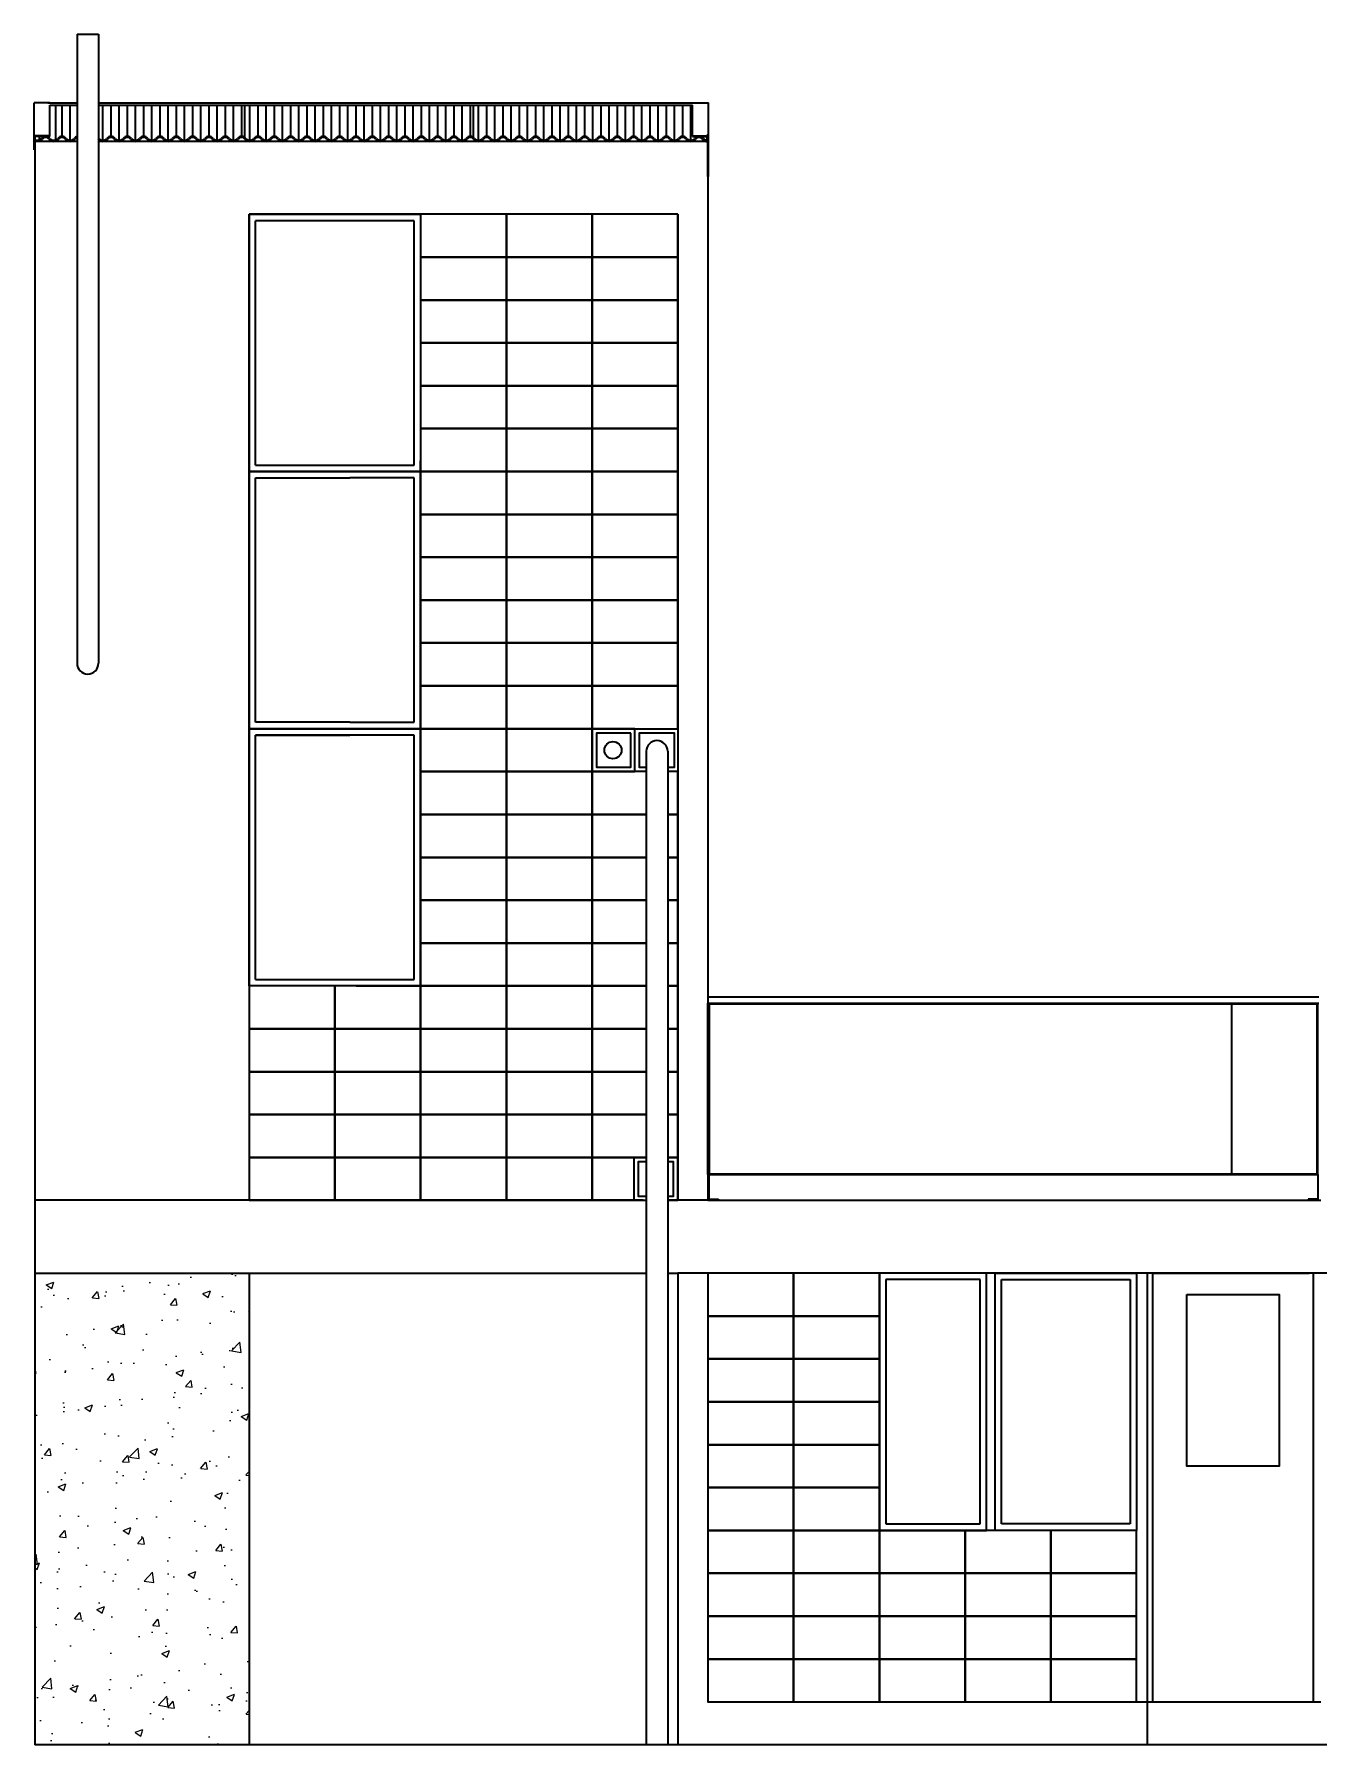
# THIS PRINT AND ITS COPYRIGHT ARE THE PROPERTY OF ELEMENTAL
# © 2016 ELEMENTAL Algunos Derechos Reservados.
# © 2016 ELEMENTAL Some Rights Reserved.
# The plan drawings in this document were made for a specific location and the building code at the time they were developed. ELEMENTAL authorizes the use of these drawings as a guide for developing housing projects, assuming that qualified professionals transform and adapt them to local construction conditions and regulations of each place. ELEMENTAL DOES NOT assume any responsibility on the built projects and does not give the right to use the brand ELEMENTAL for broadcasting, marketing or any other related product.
# Model space of a CAD drawing. Header units: metres. Extents: x 0 to 9.14, y 0 to 7.98.
# Drawn here: x 0 to 5.99, y 0 to 7.98 of the extents above; entities that cross this region are included whole.
import ezdxf

# ---------------------------------------------------------------- set-up
doc = ezdxf.new("R2010")
doc.units = ezdxf.units.M
doc.header["$LTSCALE"] = 5
doc.header["$MEASUREMENT"] = 0
doc.layers.add('A-ELEV-MBE1', color=7, linetype='Continuous', lineweight=35)
doc.layers.add('A-SECT-MCUT', color=7, linetype='Continuous', lineweight=35)
doc.layers.add('A-ELEV-PATT', color=8, linetype='Continuous', lineweight=18, true_color=0x808080)

msp = doc.modelspace()

# ---------------------------------------------------------------- hatches: boundary and pattern name
at = {"layer": 'A-ELEV-PATT', "transparency": 33554687}
h = msp.add_hatch(dxfattribs=at)
h.set_pattern_fill('AR-CONC', color=256, scale=0.002, style=0, pattern_type=0)
h.set_pattern_definition([(50, (-23.298, -115.0288), (0.36436934, -0.0318782), [0.0381, -0.4191]), (355, (-23.298, -115.0288), (-0.0704857, 0.3821133), [0.03048, -0.33528]), (100.451, (-23.26762, -115.03147), (0.293885, 0.3502334), [0.03238, -0.35618]), (46.1842, (-23.298, -114.9272), (0.542158, -0.0840847), [0.05715, -0.62865]), (96.6356, (-23.2528, -114.9342), (0.4748085, 0.494851), [0.04857, -0.53427]), (351.184, (-23.298, -114.9272), (0.4748092, 0.4948502), [0.04572, -0.50292]), (21, (-23.2472, -114.9526), (0.30322976, -0.204531), [0.0381, -0.4191]), (326, (-23.2472, -114.9526), (0.123604, 0.3683759), [0.03048, -0.33528]), (71.4514, (-23.22192, -114.96965), (0.426833, 0.1638457), [0.03238, -0.35618]), (37.5, (-23.29799, -115.02881), (0.0061772, 0.16911008), [0, -0.331216, 0, -0.34036, 0, -0.33655]), (7.5, (-23.29799, -115.02881), (0.13363933, 0.20036115), [0, -0.194056, 0, -0.323596, 0, -0.12827]), (327.5, (-23.41127, -115.02881), (0.27118119, -0.01145749), [0, -0.127, 0, -0.39624, 0, -0.52578]), (317.5, (-23.46207, -115.0288), (0.29625836, 0.050853), [0, -0.1651, 0, -0.263144, 0, -0.37338])])
h.paths.add_polyline_path([(0, 0), (1, 0), (1, 2.2), (0.05, 2.2), (0, 2.2)], flags=0)

# ---------------------------------------------------------------- linework, layer by layer
at = {"layer": 'A-ELEV-MBE1'}
for p, q in [((0.1974, 7.98), (0.1974, 5.0453)), ((0.1974, 7.98), (0.2974, 7.98)), ((0.2974, 7.98), (0.2974, 5.0453)), ((0.071, 7.66), (-0.0025, 7.66)), ((-0.0025, 7.4409), (-0.0025, 7.66)), ((0.061, 7.66), (0.1974, 7.66)), ((0.071, 7.6494), (0.1974, 7.6494)), ((0.071, 7.5031), (0.071, 7.6494)), ((0.0991, 7.4851), (0.0991, 7.6494)), ((0.1272, 7.5031), (0.1272, 7.6494)), ((0.1653, 7.485), (0.1653, 7.6494)), ((0.2974, 7.66), (3.069, 7.66)), ((0.2974, 7.6494), (3.069, 7.6494)), ((0.3177, 7.485), (0.3177, 7.6494)), ((0.3558, 7.5031), (0.3558, 7.6494)), ((0.3939, 7.485), (0.3939, 7.6494)), ((0.432, 7.5031), (0.432, 7.6494)), ((0.4701, 7.485), (0.4701, 7.6494)), ((0.5082, 7.5031), (0.5082, 7.6494)), ((0.5463, 7.485), (0.5463, 7.6494)), ((0.5844, 7.5031), (0.5844, 7.6494)), ((0.6225, 7.485), (0.6225, 7.6494)), ((0.6606, 7.5031), (0.6606, 7.6494)), ((0.6987, 7.4849), (0.6987, 7.6494)), ((0.7368, 7.503), (0.7368, 7.6494)), ((0.7749, 7.4849), (0.7749, 7.6494)), ((0.813, 7.503), (0.813, 7.6494)), ((0.8511, 7.485), (0.8511, 7.6494)), ((0.8892, 7.5031), (0.8892, 7.6494)), ((0.9273, 7.4849), (0.9273, 7.6494)), ((0.9654, 7.503), (0.9654, 7.6494)), ((0.9806, 7.4908), (0.9806, 7.6494)), ((1.0035, 7.485), (1.0035, 7.6494)), ((1.0035, 7.4849), (1.0035, 7.6196)), ((1.0416, 7.5031), (1.0416, 7.6494)), ((1.0416, 7.503), (1.0416, 7.6321)), ((1.0797, 7.4849), (1.0797, 7.6494)), ((1.0797, 7.485), (1.0797, 7.6321)), ((1.1178, 7.5031), (1.1178, 7.6494)), ((1.1559, 7.485), (1.1559, 7.6494)), ((1.194, 7.5031), (1.194, 7.6494)), ((1.2321, 7.485), (1.2321, 7.6494)), ((1.2702, 7.5031), (1.2702, 7.6494)), ((1.3083, 7.485), (1.3083, 7.6494)), ((1.3464, 7.5031), (1.3464, 7.6494)), ((1.3845, 7.485), (1.3845, 7.6494)), ((1.4226, 7.503), (1.4226, 7.6494)), ((1.4607, 7.485), (1.4607, 7.6494)), ((1.4988, 7.503), (1.4988, 7.6494)), ((1.5369, 7.485), (1.5369, 7.6494)), ((1.575, 7.503), (1.575, 7.6494)), ((1.6131, 7.485), (1.6131, 7.6494)), ((1.6512, 7.503), (1.6512, 7.6494)), ((1.6893, 7.485), (1.6893, 7.6494)), ((1.7274, 7.503), (1.7274, 7.6494)), ((1.7655, 7.485), (1.7655, 7.6494)), ((1.8036, 7.5029), (1.8036, 7.6494)), ((1.8417, 7.485), (1.8417, 7.6494)), ((1.8798, 7.503), (1.8798, 7.6494)), ((1.9179, 7.485), (1.9179, 7.6494)), ((1.956, 7.503), (1.956, 7.6494)), ((1.9941, 7.485), (1.9941, 7.6494)), ((2.0322, 7.5029), (2.0322, 7.6494)), ((2.0474, 7.4909), (2.0474, 7.6494)), ((2.0703, 7.485), (2.0703, 7.6494)), ((2.0703, 7.485), (2.0703, 7.6197)), ((2.1084, 7.503), (2.1084, 7.6494)), ((2.1465, 7.485), (2.1465, 7.6494)), ((2.1846, 7.503), (2.1846, 7.6494)), ((2.2227, 7.485), (2.2227, 7.6494)), ((2.2608, 7.503), (2.2608, 7.6494)), ((2.2989, 7.485), (2.2989, 7.6494)), ((2.337, 7.503), (2.337, 7.6494)), ((2.3751, 7.485), (2.3751, 7.6494)), ((2.4132, 7.503), (2.4132, 7.6494)), ((2.4513, 7.485), (2.4513, 7.6494)), ((2.4894, 7.503), (2.4894, 7.6494)), ((2.5275, 7.485), (2.5275, 7.6494)), ((2.5656, 7.503), (2.5656, 7.6494)), ((2.6037, 7.485), (2.6037, 7.6494)), ((2.6418, 7.503), (2.6418, 7.6494)), ((2.6799, 7.485), (2.6799, 7.6494)), ((2.718, 7.503), (2.718, 7.6494)), ((2.7561, 7.4849), (2.7561, 7.6494)), ((2.7942, 7.5029), (2.7942, 7.6494)), ((2.8323, 7.4849), (2.8323, 7.6494)), ((2.8704, 7.5029), (2.8704, 7.6494)), ((2.9085, 7.485), (2.9085, 7.6494)), ((2.9466, 7.503), (2.9466, 7.6494)), ((2.9847, 7.4849), (2.9847, 7.6494)), ((3.0228, 7.5029), (3.0228, 7.6494)), ((3.0609, 7.4849), (3.0609, 7.6494)), ((3.069, 7.66), (3.1425, 7.66)), ((3.069, 7.5031), (3.069, 7.6494)), ((3.1425, 7.3156), (3.1425, 7.66)), ((0.071, 7.5056), (-0.0025, 7.5056)), ((0, 7.5031), (0, 7.4409)), ((0.061, 7.5031), (0, 7.5031)), ((0.0229, 7.4872), (0.0229, 7.5031)), ((0.061, 7.5031), (0.071, 7.5031)), ((3.069, 7.5056), (3.1425, 7.5056)), ((3.069, 7.5031), (3.14, 7.5031)), ((3.1371, 7.485), (3.1371, 7.5031)), ((3.14, 7.3156), (3.14, 7.5131)), ((0, 7.4409), (-0.0025, 7.4409)), ((0.1974, 7.48), (0, 7.48)), ((0.1974, 7.48), (0, 7.48)), ((3.14, 7.48), (0.2974, 7.48)), ((3.14, 7.48), (0.2974, 7.48)), ((3.14, 7.48), (0.2974, 7.48)), ((3.14, 7.48), (0.2974, 7.48)), ((0.9845, 7.4941), (0.9806, 7.4909)), ((1.0988, 7.494), (1.1026, 7.4908)), ((2.0512, 7.4941), (2.0474, 7.4909)), ((2.0894, 7.4939), (2.0932, 7.4908)), ((3.1425, 7.3156), (3.14, 7.3156)), ((3, 7.14), (1, 7.14)), ((1.0004, 7.14), (1, 2.54)), ((1.0004, 7.14), (1.5004, 7.14)), ((1.0004, 5.94), (1.0004, 7.14)), ((1.5004, 7.14), (1.0004, 7.14)), ((1.0304, 5.97), (1.0304, 7.11)), ((1.7704, 7.11), (1.0304, 7.11)), ((1.8004, 7.14), (1.5004, 7.14)), ((1.5004, 7.14), (1.8004, 7.14)), ((1.7704, 5.97), (1.7704, 7.11)), ((1.8004, 5.94), (1.8004, 7.14)), ((3, 7.14), (3, 2.54)), ((1, 4.69), (1, 5.99)), ((1.8, 4.69), (1.8, 5.99)), ((1.5, 5.94), (1, 5.94)), ((1.0004, 5.94), (1.5004, 5.94)), ((1.5004, 5.94), (1.0004, 5.94)), ((1.5004, 5.94), (1.0004, 5.94)), ((1.0008, 5.94), (1.5008, 5.94)), ((1.03, 5.97), (1.77, 5.97)), ((1.03, 4.77), (1.03, 5.91)), ((1.03, 5.91), (1.4704, 5.91)), ((1.0304, 5.97), (1.7704, 5.97)), ((1.0304, 5.97), (1.7704, 5.97)), ((1.77, 5.91), (1.4704, 5.91)), ((1.5, 5.94), (1.8, 5.94)), ((1.8004, 5.94), (1.5004, 5.94)), ((1.5004, 5.94), (1.8004, 5.94)), ((1.5004, 5.94), (1.8004, 5.94)), ((1.8004, 5.94), (1.5008, 5.94)), ((1.77, 4.77), (1.77, 5.91)), ((1, 4.74), (1.5, 4.74)), ((1.5, 4.74), (1, 4.74)), ((1.47, 4.77), (1.03, 4.77)), ((1.77, 4.71), (1.03, 4.71)), ((1.03, 4.71), (1.47, 4.71)), ((1.03, 3.57), (1.03, 4.71)), ((1.47, 4.77), (1.77, 4.77)), ((1.8, 4.74), (1.5, 4.74)), ((1.5, 4.74), (1.8, 4.74)), ((1.77, 3.57), (1.77, 4.71)), ((1, 3.54), (1, 4.69)), ((1.8, 3.54), (1.8, 4.69)), ((2.8526, 4.6347), (2.8526, 0)), ((2.9526, 4.6347), (2.9526, 0)), ((1.5, 3.54), (1, 3.54)), ((1.03, 3.57), (1.77, 3.57)), ((1.5, 3.54), (1.8, 3.54)), ((3.14, 3.49), (5.99, 3.49)), ((3.14, 3.46), (5.99, 3.46)), ((3.14, 3.46), (3.14, 2.54)), ((3.14, 2.66), (3.14, 3.46)), ((3.145, 2.66), (3.145, 3.46)), ((3.148, 3.457), (5.982, 3.457)), ((3.148, 2.663), (3.148, 3.457)), ((5.585, 2.663), (5.585, 3.457)), ((5.982, 2.663), (5.982, 3.457)), ((5.985, 2.66), (5.985, 3.46)), ((3.14, 2.66), (3.14, 2.54)), ((3.145, 2.66), (3.145, 2.545)), ((3.145, 2.66), (5.985, 2.66)), ((3.148, 2.663), (5.982, 2.663)), ((5.985, 2.66), (5.985, 2.545)), ((3.14, 2.54), (6, 2.54)), ((3.145, 2.545), (3.19, 2.545)), ((3.19, 2.545), (3.19, 2.54)), ((5.985, 2.545), (5.94, 2.545)), ((5.94, 2.545), (5.94, 2.54)), ((1, 2.2), (2.8526, 2.2)), ((2.9526, 2.2), (3, 2.2)), ((6.04, 2.2), (3, 2.2)), ((3.14, 2.2), (3.14, 0.2)), ((3.94, 2.2), (3.94, 1)), ((4.44, 2.2), (3.94, 2.2)), ((3.97, 2.17), (3.97, 1.03)), ((4.41, 2.17), (3.97, 2.17)), ((4.41, 1.03), (4.41, 2.17)), ((4.44, 1), (4.44, 2.2)), ((4.48, 1), (4.48, 2.2)), ((4.48, 2.2), (5.14, 2.2)), ((4.51, 1.03), (4.51, 2.17)), ((4.51, 2.17), (5.11, 2.17)), ((5.11, 2.17), (5.11, 1.03)), ((5.14, 2.2), (5.14, 1)), ((5.19, 2.2), (5.19, 0)), ((5.215, 2.2), (5.215, 0.2)), ((5.221, 2.2), (5.945, 2.2)), ((5.965, 0.2), (5.965, 2.2)), ((3.94, 1), (4.44, 1)), ((3.97, 1.03), (4.41, 1.03)), ((4.53, 1), (4.44, 1)), ((5.14, 1), (4.48, 1)), ((5.11, 1.03), (4.51, 1.03)), ((3.14, 0.2), (6, 0.2)), ((5.201, 0.2), (5.951, 0.2))]:
    msp.add_line(p, q, dxfattribs=at)
for points in [[(2.2, 7.14), (1.8, 7.14), (1.8, 6.94), (2.2, 6.94)], [(2.6, 7.14), (2.2, 7.14), (2.2, 6.94), (2.6, 6.94)], [(3, 7.14), (2.6, 7.14), (2.6, 6.94), (3, 6.94)], [(2.2, 6.94), (1.8, 6.94), (1.8, 6.74), (2.2, 6.74)], [(2.6, 6.94), (2.2, 6.94), (2.2, 6.74), (2.6, 6.74)], [(3, 6.94), (2.6, 6.94), (2.6, 6.74), (3, 6.74)], [(2.2, 6.74), (1.8, 6.74), (1.8, 6.54), (2.2, 6.54)], [(2.6, 6.74), (2.2, 6.74), (2.2, 6.54), (2.6, 6.54)], [(3, 6.74), (2.6, 6.74), (2.6, 6.54), (3, 6.54)], [(2.2, 6.54), (1.8, 6.54), (1.8, 6.34), (2.2, 6.34)], [(2.6, 6.54), (2.2, 6.54), (2.2, 6.34), (2.6, 6.34)], [(3, 6.54), (2.6, 6.54), (2.6, 6.34), (3, 6.34)], [(2.2, 6.34), (1.8, 6.34), (1.8, 6.14), (2.2, 6.14)], [(2.6, 6.34), (2.2, 6.34), (2.2, 6.14), (2.6, 6.14)], [(3, 6.34), (2.6, 6.34), (2.6, 6.14), (3, 6.14)], [(2.2, 6.14), (1.8, 6.14), (1.8, 5.94), (2.2, 5.94)], [(2.6, 6.14), (2.2, 6.14), (2.2, 5.94), (2.6, 5.94)], [(3, 6.14), (2.6, 6.14), (2.6, 5.94), (3, 5.94)], [(2.2, 5.94), (1.8, 5.94), (1.8, 5.74), (2.2, 5.74)], [(2.6, 5.94), (2.2, 5.94), (2.2, 5.74), (2.6, 5.74)], [(3, 5.94), (2.6, 5.94), (2.6, 5.74), (3, 5.74)], [(2.2, 5.74), (1.8, 5.74), (1.8, 5.54), (2.2, 5.54)], [(2.6, 5.74), (2.2, 5.74), (2.2, 5.54), (2.6, 5.54)], [(3, 5.74), (2.6, 5.74), (2.6, 5.54), (3, 5.54)], [(2.2, 5.54), (1.8, 5.54), (1.8, 5.34), (2.2, 5.34)], [(2.6, 5.54), (2.2, 5.54), (2.2, 5.34), (2.6, 5.34)], [(3, 5.54), (2.6, 5.54), (2.6, 5.34), (3, 5.34)], [(2.2, 5.34), (1.8, 5.34), (1.8, 5.14), (2.2, 5.14)], [(2.6, 5.34), (2.2, 5.34), (2.2, 5.14), (2.6, 5.14)], [(3, 5.34), (2.6, 5.34), (2.6, 5.14), (3, 5.14)], [(2.2, 5.14), (1.8, 5.14), (1.8, 4.94), (2.2, 4.94)], [(2.6, 5.14), (2.2, 5.14), (2.2, 4.94), (2.6, 4.94)], [(3, 5.14), (2.6, 5.14), (2.6, 4.94), (3, 4.94)], [(2.2, 4.94), (1.8, 4.94), (1.8, 4.74), (2.2, 4.74)], [(2.6, 4.94), (2.2, 4.94), (2.2, 4.74), (2.6, 4.74)], [(3, 4.94), (2.6, 4.94), (2.6, 4.74), (3, 4.74)], [(2.2, 4.74), (1.8, 4.74), (1.8, 4.54), (2.2, 4.54)], [(2.6, 4.74), (2.2, 4.74), (2.2, 4.54), (2.6, 4.54)], [(2.8, 4.74), (2.6, 4.74), (2.6, 4.54), (2.8, 4.54)], [(2.78, 4.72), (2.62, 4.72), (2.62, 4.56), (2.78, 4.56)], [(2.2, 4.54), (1.8, 4.54), (1.8, 4.34), (2.2, 4.34)], [(2.6, 4.54), (2.2, 4.54), (2.2, 4.34), (2.6, 4.34)], [(2.2, 4.34), (1.8, 4.34), (1.8, 4.14), (2.2, 4.14)], [(2.6, 4.34), (2.2, 4.34), (2.2, 4.14), (2.6, 4.14)], [(2.2, 4.14), (1.8, 4.14), (1.8, 3.94), (2.2, 3.94)], [(2.6, 4.14), (2.2, 4.14), (2.2, 3.94), (2.6, 3.94)], [(2.2, 3.94), (1.8, 3.94), (1.8, 3.74), (2.2, 3.74)], [(2.6, 3.94), (2.2, 3.94), (2.2, 3.74), (2.6, 3.74)], [(2.2, 3.74), (1.8, 3.74), (1.8, 3.54), (2.2, 3.54)], [(2.6, 3.74), (2.2, 3.74), (2.2, 3.54), (2.6, 3.54)], [(1.4, 3.54), (1, 3.54), (1, 3.34), (1.4, 3.34)], [(1.8, 3.54), (1.4, 3.54), (1.4, 3.34), (1.8, 3.34)], [(2.2, 3.54), (1.8, 3.54), (1.8, 3.34), (2.2, 3.34)], [(2.6, 3.54), (2.2, 3.54), (2.2, 3.34), (2.6, 3.34)], [(1.4, 3.34), (1, 3.34), (1, 3.14), (1.4, 3.14)], [(1.8, 3.34), (1.4, 3.34), (1.4, 3.14), (1.8, 3.14)], [(2.2, 3.34), (1.8, 3.34), (1.8, 3.14), (2.2, 3.14)], [(2.6, 3.34), (2.2, 3.34), (2.2, 3.14), (2.6, 3.14)], [(1.4, 3.14), (1, 3.14), (1, 2.94), (1.4, 2.94)], [(1.8, 3.14), (1.4, 3.14), (1.4, 2.94), (1.8, 2.94)], [(2.2, 3.14), (1.8, 3.14), (1.8, 2.94), (2.2, 2.94)], [(2.6, 3.14), (2.2, 3.14), (2.2, 2.94), (2.6, 2.94)], [(1.4, 2.94), (1, 2.94), (1, 2.74), (1.4, 2.74)], [(1.8, 2.94), (1.4, 2.94), (1.4, 2.74), (1.8, 2.74)], [(2.2, 2.94), (1.8, 2.94), (1.8, 2.74), (2.2, 2.74)], [(2.6, 2.94), (2.2, 2.94), (2.2, 2.74), (2.6, 2.74)], [(1.4, 2.74), (1, 2.74), (1, 2.54), (1.4, 2.54)], [(1.8, 2.74), (1.4, 2.74), (1.4, 2.54), (1.8, 2.54)], [(2.2, 2.74), (1.8, 2.74), (1.8, 2.54), (2.2, 2.54)], [(2.6, 2.74), (2.2, 2.74), (2.2, 2.54), (2.6, 2.54)], [(3.54, 2.2), (3.14, 2.2), (3.14, 2), (3.54, 2)], [(3.94, 2.2), (3.54, 2.2), (3.54, 2), (3.94, 2)], [(5.375, 2.1), (5.805, 2.1), (5.805, 1.3), (5.375, 1.3)], [(3.54, 2), (3.14, 2), (3.14, 1.8), (3.54, 1.8)], [(3.94, 2), (3.54, 2), (3.54, 1.8), (3.94, 1.8)], [(3.54, 1.8), (3.14, 1.8), (3.14, 1.6), (3.54, 1.6)], [(3.94, 1.8), (3.54, 1.8), (3.54, 1.6), (3.94, 1.6)], [(3.54, 1.6), (3.14, 1.6), (3.14, 1.4), (3.54, 1.4)], [(3.94, 1.6), (3.54, 1.6), (3.54, 1.4), (3.94, 1.4)], [(3.54, 1.4), (3.14, 1.4), (3.14, 1.2), (3.54, 1.2)], [(3.94, 1.4), (3.54, 1.4), (3.54, 1.2), (3.94, 1.2)], [(3.54, 1.2), (3.14, 1.2), (3.14, 1), (3.54, 1)], [(3.94, 1.2), (3.54, 1.2), (3.54, 1), (3.94, 1)], [(3.54, 1), (3.14, 1), (3.14, 0.8), (3.54, 0.8)], [(3.94, 1), (3.54, 1), (3.54, 0.8), (3.94, 0.8)], [(4.34, 1), (3.94, 1), (3.94, 0.8), (4.34, 0.8)], [(4.74, 1), (4.34, 1), (4.34, 0.8), (4.74, 0.8)], [(5.14, 1), (4.74, 1), (4.74, 0.8), (5.14, 0.8)], [(3.54, 0.8), (3.14, 0.8), (3.14, 0.6), (3.54, 0.6)], [(3.94, 0.8), (3.54, 0.8), (3.54, 0.6), (3.94, 0.6)], [(4.34, 0.8), (3.94, 0.8), (3.94, 0.6), (4.34, 0.6)], [(4.74, 0.8), (4.34, 0.8), (4.34, 0.6), (4.74, 0.6)], [(5.14, 0.8), (4.74, 0.8), (4.74, 0.6), (5.14, 0.6)], [(3.54, 0.6), (3.14, 0.6), (3.14, 0.4), (3.54, 0.4)], [(3.94, 0.6), (3.54, 0.6), (3.54, 0.4), (3.94, 0.4)], [(4.34, 0.6), (3.94, 0.6), (3.94, 0.4), (4.34, 0.4)], [(4.74, 0.6), (4.34, 0.6), (4.34, 0.4), (4.74, 0.4)], [(5.14, 0.6), (4.74, 0.6), (4.74, 0.4), (5.14, 0.4)], [(3.54, 0.4), (3.14, 0.4), (3.14, 0.2), (3.54, 0.2)], [(3.94, 0.4), (3.54, 0.4), (3.54, 0.2), (3.94, 0.2)], [(4.34, 0.4), (3.94, 0.4), (3.94, 0.2), (4.34, 0.2)], [(4.74, 0.4), (4.34, 0.4), (4.34, 0.2), (4.74, 0.2)], [(5.14, 0.4), (4.74, 0.4), (4.74, 0.2), (5.14, 0.2)]]:
    msp.add_lwpolyline(points, close=True, dxfattribs=at)
for points in [[(2.9526, 4.56), (2.985, 4.56), (2.985, 4.72), (2.82, 4.72), (2.82, 4.56), (2.8526, 4.56)], [(2.8526, 4.54), (2.6, 4.54), (2.6, 4.34), (2.8526, 4.34)], [(2.9526, 4.34), (3, 4.34), (3, 4.54), (2.9526, 4.54)], [(2.8526, 4.34), (2.6, 4.34), (2.6, 4.14), (2.8526, 4.14)], [(2.9576, 4.14), (3, 4.14), (3, 4.34), (2.9576, 4.34)], [(2.8526, 4.14), (2.6, 4.14), (2.6, 3.94), (2.8526, 3.94)], [(2.9526, 3.94), (3, 3.94), (3, 4.14), (2.9526, 4.14)], [(2.8526, 3.94), (2.6, 3.94), (2.6, 3.74), (2.8526, 3.74)], [(2.9526, 3.74), (3, 3.74), (3, 3.94), (2.9576, 3.94)], [(2.8526, 3.74), (2.6, 3.74), (2.6, 3.54), (2.8526, 3.54)], [(2.9526, 3.54), (3, 3.54), (3, 3.74), (2.9576, 3.74)], [(2.8526, 3.54), (2.6, 3.54), (2.6, 3.34), (2.8526, 3.34)], [(2.9526, 3.34), (3, 3.34), (3, 3.54), (2.9576, 3.54)], [(2.8526, 3.34), (2.6, 3.34), (2.6, 3.14), (2.8526, 3.14)], [(2.9526, 3.14), (3, 3.14), (3, 3.34), (2.9576, 3.34)], [(2.8526, 3.14), (2.6, 3.14), (2.6, 2.94), (2.8526, 2.94)], [(2.9576, 2.94), (3, 2.94), (3, 3.14), (2.9576, 3.14)], [(2.8526, 2.94), (2.6, 2.94), (2.6, 2.74), (2.8526, 2.74)], [(2.9576, 2.74), (3, 2.74), (3, 2.94), (2.9526, 2.94)], [(2.8526, 2.74), (2.6, 2.74), (2.6, 2.54), (2.8526, 2.54)], [(2.8476, 2.74), (2.7951, 2.74), (2.7951, 2.54), (2.8476, 2.54)], [(2.8476, 2.74), (2.7951, 2.74), (2.7951, 2.54), (2.8476, 2.54)], [(2.8526, 2.72), (2.8151, 2.72), (2.8151, 2.56), (2.8526, 2.56)], [(3.0001, 2.74), (2.9526, 2.74)], [(2.9526, 2.54), (3.0001, 2.54), (3.0001, 2.74), (2.9526, 2.74)], [(2.9526, 2.56), (2.9801, 2.56), (2.9801, 2.72), (2.9526, 2.72)], [(2.9576, 2.54), (3, 2.54), (3, 2.74), (2.9576, 2.74)], [(2.8376, 2.54), (0, 2.54)], [(3.14, 2.54), (2.9576, 2.54)], [(0, 2.2), (1, 2.2)]]:
    msp.add_lwpolyline(points, dxfattribs=at)
msp.add_circle((2.6975, 4.64), 0.04, dxfattribs=at)
for centre, radius, start, end in [((0.051, 7.4784), 0.0247, 39.41619, 140.56807), ((0.1272, 7.4784), 0.0247, 39.41619, 140.56807), ((0.2034, 7.4784), 0.0247, 104.2165, 140.56807), ((0.3558, 7.4784), 0.0247, 39.41619, 140.56807), ((0.432, 7.4784), 0.0247, 39.41619, 140.56807), ((0.5082, 7.4784), 0.0247, 39.41619, 140.56807), ((0.5844, 7.4784), 0.0247, 39.41619, 140.56807), ((0.6606, 7.4784), 0.0247, 39.41619, 140.56807), ((0.7368, 7.4784), 0.0247, 39.41619, 140.56807), ((0.813, 7.4783), 0.0247, 39.41619, 140.56807), ((0.8892, 7.4783), 0.0247, 39.41619, 140.56807), ((0.9654, 7.4783), 0.0247, 39.41619, 140.56807), ((1.0416, 7.4784), 0.0247, 39.41619, 140.56807), ((1.0416, 7.4783), 0.0247, 39.41619, 140.56807), ((1.1178, 7.4784), 0.0247, 39.41619, 140.56807), ((1.194, 7.4784), 0.0247, 39.41619, 140.56807), ((1.2702, 7.4784), 0.0247, 39.41619, 140.56807), ((1.3464, 7.4784), 0.0247, 39.41619, 140.56807), ((1.4226, 7.4784), 0.0247, 39.41619, 140.56807), ((1.4988, 7.4784), 0.0247, 39.41619, 140.56807), ((1.575, 7.4784), 0.0247, 39.41619, 140.56807), ((1.6512, 7.4783), 0.0247, 39.41619, 140.56807), ((1.7274, 7.4783), 0.0247, 39.41619, 140.56807), ((1.8036, 7.4783), 0.0247, 39.41619, 140.56807), ((1.8798, 7.4783), 0.0247, 39.41619, 140.56807), ((1.956, 7.4783), 0.0247, 39.41619, 140.56807), ((2.0322, 7.4783), 0.0247, 39.41619, 140.56807), ((2.1084, 7.4784), 0.0247, 39.41619, 140.56807), ((2.1846, 7.4784), 0.0247, 39.41619, 140.56807), ((2.2608, 7.4784), 0.0247, 39.41619, 140.56807), ((2.337, 7.4784), 0.0247, 39.41619, 140.56807), ((2.4132, 7.4784), 0.0247, 39.41619, 140.56807), ((2.4894, 7.4784), 0.0247, 39.41619, 140.56807), ((2.5656, 7.4784), 0.0247, 39.41619, 140.56807), ((2.6418, 7.4783), 0.0247, 39.41619, 140.56807), ((2.718, 7.4783), 0.0247, 39.41619, 140.56807), ((2.7942, 7.4783), 0.0247, 39.41619, 140.56807), ((2.8704, 7.4783), 0.0247, 39.41619, 140.56807), ((2.9466, 7.4783), 0.0247, 39.41619, 140.56807), ((3.0228, 7.4783), 0.0247, 39.41619, 140.56807), ((3.099, 7.4783), 0.0247, 39.41619, 140.56807), ((0.0129, 7.5098), 0.0247, 238.41971, 320.56807), ((0.0129, 7.5098), 0.0297, 244.18836, 320.56807), ((0.051, 7.4784), 0.0197, 39.41619, 140.56807), ((0.0891, 7.5098), 0.0297, 219.41619, 320.56807), ((0.0891, 7.5098), 0.0247, 219.41619, 320.56807), ((0.1272, 7.4784), 0.0197, 39.41619, 140.56807), ((0.1653, 7.5098), 0.0297, 219.41619, 320.56807), ((0.1653, 7.5098), 0.0247, 219.41619, 320.56807), ((0.2034, 7.4784), 0.0197, 107.94121, 140.56807), ((0.3177, 7.5097), 0.0297, 219.41619, 320.56807), ((0.2796, 7.4784), 0.0247, 39.41619, 43.98759), ((0.3177, 7.5097), 0.0247, 219.41619, 320.56807), ((0.3558, 7.4784), 0.0197, 39.41619, 140.56807), ((0.3939, 7.5097), 0.0297, 219.41619, 320.56807), ((0.3939, 7.5097), 0.0247, 219.41619, 320.56807), ((0.432, 7.4784), 0.0197, 39.41619, 140.56807), ((0.4701, 7.5097), 0.0297, 219.41619, 320.56807), ((0.4701, 7.5097), 0.0247, 219.41619, 320.56807), ((0.5082, 7.4784), 0.0197, 39.41619, 140.56807), ((0.5463, 7.5097), 0.0297, 219.41619, 320.56807), ((0.5463, 7.5097), 0.0247, 219.41619, 320.56807), ((0.5844, 7.4784), 0.0197, 39.41619, 140.56807), ((0.6225, 7.5097), 0.0297, 219.41619, 320.56807), ((0.6225, 7.5097), 0.0247, 219.41619, 320.56807), ((0.6606, 7.4784), 0.0197, 39.41619, 140.56807), ((0.6987, 7.5097), 0.0297, 219.41619, 320.56807), ((0.6987, 7.5097), 0.0247, 219.41619, 320.56807), ((0.7368, 7.4784), 0.0197, 39.41619, 140.56807), ((0.7749, 7.5097), 0.0297, 219.41619, 320.56807), ((0.7749, 7.5097), 0.0247, 219.41619, 320.56807), ((0.813, 7.4783), 0.0197, 39.41619, 140.56807), ((0.8511, 7.5097), 0.0297, 219.41619, 320.56807), ((0.8511, 7.5097), 0.0247, 219.41619, 320.56807), ((0.8892, 7.4783), 0.0197, 39.41619, 140.56807), ((0.9273, 7.5096), 0.0297, 219.41619, 320.56807), ((0.9273, 7.5096), 0.0247, 219.41619, 320.56807), ((0.9654, 7.4783), 0.0197, 39.41619, 140.56807), ((1.0035, 7.5098), 0.0297, 219.41619, 320.56807), ((1.0035, 7.5096), 0.0297, 219.41619, 320.56807), ((1.0035, 7.5098), 0.0247, 219.41619, 320.56807), ((1.0035, 7.5096), 0.0247, 219.41619, 320.56807), ((1.0416, 7.4784), 0.0197, 39.41619, 140.56807), ((1.0416, 7.4783), 0.0197, 39.41619, 140.56807), ((1.0797, 7.5097), 0.0297, 219.41619, 320.56807), ((1.0797, 7.5096), 0.0297, 219.41619, 320.56807), ((1.0797, 7.5097), 0.0247, 219.41619, 320.56807), ((1.0797, 7.5096), 0.0247, 219.41619, 320.56807), ((1.1178, 7.4784), 0.0197, 39.41619, 140.56807), ((1.1559, 7.5097), 0.0297, 219.41619, 320.56807), ((1.1559, 7.5097), 0.0247, 219.41619, 320.56807), ((1.194, 7.4784), 0.0197, 39.41619, 140.56807), ((1.2321, 7.5097), 0.0297, 219.41619, 320.56807), ((1.2321, 7.5097), 0.0247, 219.41619, 320.56807), ((1.2702, 7.4784), 0.0197, 39.41619, 140.56807), ((1.3083, 7.5097), 0.0297, 219.41619, 320.56807), ((1.3083, 7.5097), 0.0247, 219.41619, 320.56807), ((1.3464, 7.4784), 0.0197, 39.41619, 140.56807), ((1.3845, 7.5097), 0.0297, 219.41619, 320.56807), ((1.3845, 7.5097), 0.0247, 219.41619, 320.56807), ((1.4226, 7.4784), 0.0197, 39.41619, 140.56807), ((1.4607, 7.5097), 0.0297, 219.41619, 320.56807), ((1.4607, 7.5097), 0.0247, 219.41619, 320.56807), ((1.4988, 7.4784), 0.0197, 39.41619, 140.56807), ((1.5369, 7.5097), 0.0297, 219.41619, 320.56807), ((1.5369, 7.5097), 0.0247, 219.41619, 320.56807), ((1.575, 7.4784), 0.0197, 39.41619, 140.56807), ((1.6131, 7.5097), 0.0297, 219.41619, 320.56807), ((1.6131, 7.5097), 0.0247, 219.41619, 320.56807), ((1.6512, 7.4783), 0.0197, 39.41619, 140.56807), ((1.6893, 7.5097), 0.0297, 219.41619, 320.56807), ((1.6893, 7.5097), 0.0247, 219.41619, 320.56807), ((1.7274, 7.4783), 0.0197, 39.41619, 140.56807), ((1.7655, 7.5097), 0.0297, 219.41619, 320.56807), ((1.7655, 7.5097), 0.0247, 219.41619, 320.56807), ((1.8036, 7.4783), 0.0197, 39.41619, 140.56807), ((1.8417, 7.5096), 0.0297, 219.41619, 320.56807), ((1.8417, 7.5096), 0.0247, 219.41619, 320.56807), ((1.8798, 7.4783), 0.0197, 39.41619, 140.56807), ((1.9179, 7.5096), 0.0297, 219.41619, 320.56807), ((1.9179, 7.5096), 0.0247, 219.41619, 320.56807), ((1.956, 7.4783), 0.0197, 39.41619, 140.56807), ((1.9941, 7.5096), 0.0297, 219.41619, 320.56807), ((1.9941, 7.5096), 0.0247, 219.41619, 320.56807), ((2.0322, 7.4783), 0.0197, 39.41619, 140.56807), ((2.0703, 7.5097), 0.0297, 219.41619, 320.56807), ((2.0703, 7.5096), 0.0297, 219.41619, 320.56807), ((2.0703, 7.5097), 0.0247, 219.41619, 320.56807), ((2.0703, 7.5096), 0.0247, 219.41619, 320.56807), ((2.1084, 7.4784), 0.0197, 39.41619, 140.56807), ((2.1465, 7.5097), 0.0297, 219.41619, 320.56807), ((2.1465, 7.5097), 0.0247, 219.41619, 320.56807), ((2.1846, 7.4784), 0.0197, 39.41619, 140.56807), ((2.2227, 7.5097), 0.0297, 219.41619, 320.56807), ((2.2227, 7.5097), 0.0247, 219.41619, 320.56807), ((2.2608, 7.4784), 0.0197, 39.41619, 140.56807), ((2.2989, 7.5097), 0.0297, 219.41619, 320.56807), ((2.2989, 7.5097), 0.0247, 219.41619, 320.56807), ((2.337, 7.4784), 0.0197, 39.41619, 140.56807), ((2.3751, 7.5097), 0.0297, 219.41619, 320.56807), ((2.3751, 7.5097), 0.0247, 219.41619, 320.56807), ((2.4132, 7.4784), 0.0197, 39.41619, 140.56807), ((2.4513, 7.5097), 0.0297, 219.41619, 320.56807), ((2.4513, 7.5097), 0.0247, 219.41619, 320.56807), ((2.4894, 7.4784), 0.0197, 39.41619, 140.56807), ((2.5275, 7.5097), 0.0297, 219.41619, 320.56807), ((2.5275, 7.5097), 0.0247, 219.41619, 320.56807), ((2.5656, 7.4784), 0.0197, 39.41619, 140.56807), ((2.6037, 7.5097), 0.0297, 219.41619, 320.56807), ((2.6037, 7.5097), 0.0247, 219.41619, 320.56807), ((2.6418, 7.4783), 0.0197, 39.41619, 140.56807), ((2.6799, 7.5097), 0.0297, 219.41619, 320.56807), ((2.6799, 7.5097), 0.0247, 219.41619, 320.56807), ((2.718, 7.4783), 0.0197, 39.41619, 140.56807), ((2.7561, 7.5097), 0.0297, 219.41619, 320.56807), ((2.7561, 7.5097), 0.0247, 219.41619, 320.56807), ((2.7942, 7.4783), 0.0197, 39.41619, 140.56807), ((2.8323, 7.5096), 0.0297, 219.41619, 320.56807), ((2.8323, 7.5096), 0.0247, 219.41619, 320.56807), ((2.8704, 7.4783), 0.0197, 39.41619, 140.56807), ((2.9085, 7.5096), 0.0297, 219.41619, 320.56807), ((2.9085, 7.5096), 0.0247, 219.41619, 320.56807), ((2.9466, 7.4783), 0.0197, 39.41619, 140.56807), ((2.9847, 7.5096), 0.0297, 219.41619, 320.56807), ((2.9847, 7.5096), 0.0247, 219.41619, 320.56807), ((3.0228, 7.4783), 0.0197, 39.41619, 140.56807), ((3.0609, 7.5096), 0.0297, 219.41619, 320.56807), ((3.0609, 7.5096), 0.0247, 219.41619, 320.56807), ((3.099, 7.4783), 0.0197, 39.41619, 140.56807), ((3.1371, 7.5096), 0.0297, 219.41619, 275.61114), ((3.1371, 7.5096), 0.0247, 219.41619, 276.75363), ((0.2474, 5.0453), 0.05, 180, 0), ((2.9026, 4.6347), 0.05, 0, 180)]:
    msp.add_arc(centre, radius, start, end, dxfattribs=at)
at = {"layer": 'A-SECT-MCUT'}
for p, q in [((0, 7.48), (0, 2.2)), ((0.1974, 7.48), (0, 7.48)), ((0.1974, 7.48), (0, 7.48)), ((3.14, 7.48), (3.14, 2.54)), ((0, 2.2), (0, 0)), ((1, 2.2), (1, 0)), ((3, 2.2), (3, 0)), ((9.14, 0), (0, 0)), ((9.14, 0), (0, 0))]:
    msp.add_line(p, q, dxfattribs=at)

doc.saveas('drawing.dxf')
